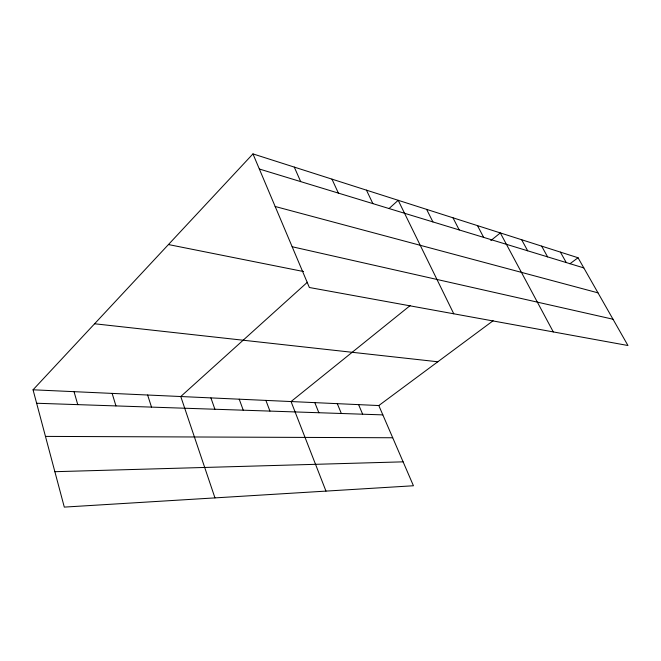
<?xml version="1.0" encoding="UTF-8"?>
<svg xmlns="http://www.w3.org/2000/svg" width="661" height="661" viewBox="0 0 661 661"><rect width="100%" height="100%" fill="white"/><g stroke="black" fill="none" stroke-linecap="round" stroke-linejoin="round"><path stroke-width="0.99" d="M33.05 389.8L378.811 405.548L413.439 485.761L64.299 507.103L33.05 389.8L252.956 153.897L578.036 257.749L627.95 345.513L309.365 287.502L252.956 153.897M307.398 282.239L180.767 396.526L214.965 497.89M389.172 208.438L398.195 200.3L453.777 313.801M410.192 305.547L291.047 401.549L325.972 491.106M490.826 240.579L500.319 232.928L553.298 331.921M378.811 405.548L493.147 320.725M569.914 263.78L578.036 257.749M54.871 471.698L403.111 461.841M45.469 436.4L392.708 437.756M36.636 403.251L382.843 414.885M94.597 323.774L437.813 361.774M168.448 244.553L303.556 271.539M292.154 246.743L612.995 319.222M275.158 206.488L597.998 292.848M259.335 169.009L583.82 267.912M560.404 252.122L566.262 262.566M541.648 246.123L547.589 256.873M521.661 239.745L527.685 250.808M477.482 225.624L483.654 237.382M452.975 217.8L459.213 229.937M426.618 209.38L432.922 221.922M366.475 190.161L372.87 203.621M331.962 179.139L338.382 193.103M294.277 167.101L300.689 181.618M358.593 404.623L362.641 414.207M337.292 403.656L341.34 413.489M314.81 402.632L318.858 412.737M265.896 400.401L269.936 411.092M239.232 399.186L243.248 410.192M210.909 397.897L214.899 409.242M147.626 395.014L151.509 407.11M112.139 393.402L115.948 405.912M74.04 391.667L77.75 404.631"/></g></svg>
